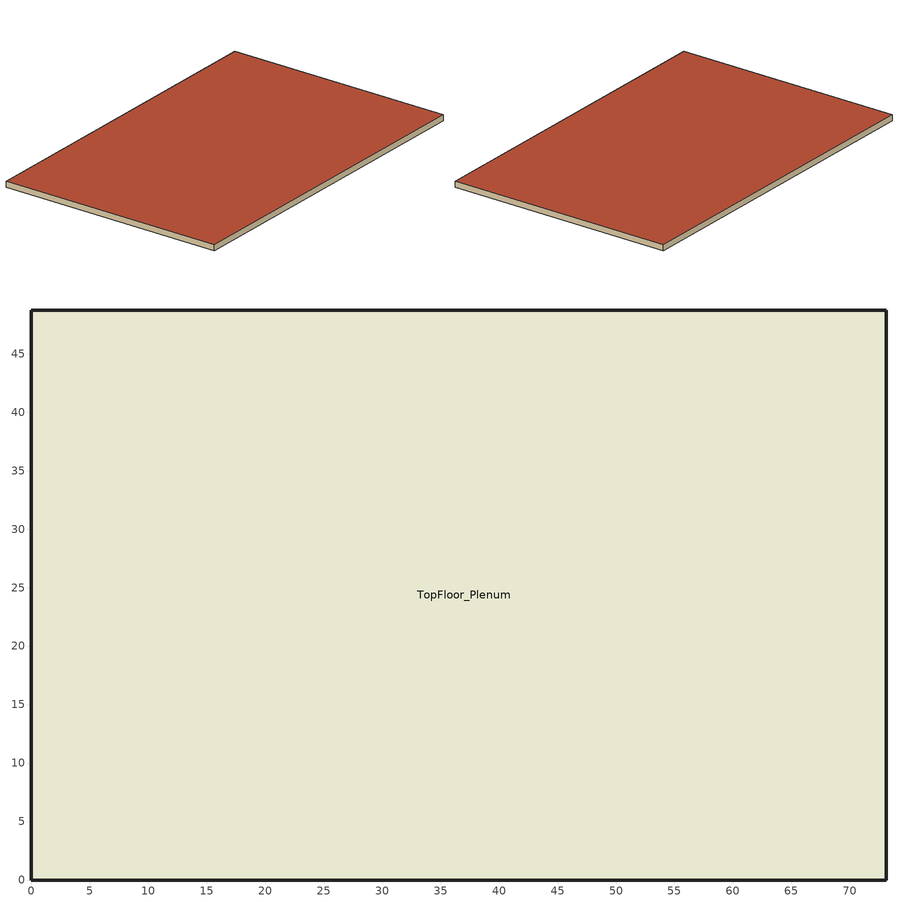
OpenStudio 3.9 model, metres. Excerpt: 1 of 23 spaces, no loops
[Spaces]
TopFloor_Plenum
 floor to Perimeter_top_ZN_3: 73.11,48.74 68.53,44.16 4.57,44.16 0,48.74 z46.34
 floor to Perimeter_top_ZN_2: 73.11,48.74 73.11,0 68.53,4.57 68.53,44.16 z46.34
 floor to Perimeter_top_ZN_1: 68.53,4.57 73.11,0 0,0 4.57,4.57 z46.34
 floor to Perimeter_top_ZN_4: 0,48.74 4.57,44.16 4.57,4.57 0,0 z46.34
 floor to DataCenter_top_ZN_6: 5.49,44.16 5.49,4.57 4.57,4.57 4.57,44.16 z46.34
 floor to Core_top: 68.53,44.16 68.53,4.57 5.49,4.57 5.49,44.16 z46.34
 wall outside: 0,0 73.11,0 73.11,48.74 0,48.74 0,0 z46.34:47.56
 roof outside: 73.11,0 73.11,48.74 0,48.74 0,0 z47.56
[Curve:Biquadratic] Minimum Value of x=15
Name | Coefficient1 Constant | Coefficient2 x | Coefficient3 x**2 | Coefficient4 y | Coefficient5 y**2 | Coefficient6 x*y | Maximum Value of x | Minimum Value of y | Maximum Value of y
Mitsubishi Hyper Heating VRF Outdoor Unit Low CCAPFT curve | 0.00653214 | 0.0701963 | -0.000779728 | 9.18264e-05 | -3.53531e-06 | -1.10985e-06 | 24 | -5 | 27.2
Mitsubishi Hyper Heating VRF Outdoor Unit High CCAPFT curve | 0.0241361 | 0.0680502 | -0.000323642 | 0.00805139 | 1.58197e-06 | -0.000740208 | 24 | -5 | 43
Mitsubishi Hyper Heating VRF Outdoor Unit Low CEIRFT curve | 1.63253 | -0.0731493 | 0.00133255 | 0.00293743 | 2.96627e-07 | -7.89287e-05 | 23.9 | -5 | 27.2
Mitsubishi Hyper Heating VRF Outdoor Unit High CEIRFT curve | 0.633503 | -0.0220778 | 0.000322604 | 0.0176667 | 0.000151197 | -0.000204718 | 23.9 | 22.7 | 43
Mitsubishi Hyper Heating VRF Outdoor Unit Low HCAPFT curve | 1.2945 | 0.00280103 | 5.16831e-05 | 0.0210171 | -1.72877e-06 | 0.000190881 | 27.2 | -25 | -8.3
Mitsubishi Hyper Heating VRF Outdoor Unit High HCAPFT curve | 1.1646 | 0.0226437 | -0.00143802 | 0.0116004 | 1.95695e-05 | -0.000445733 | 27.2 | -25 | 15.5
Mitsubishi Hyper Heating VRF Outdoor Unit Low HEIRFT curve | 0.0735331 | 0.172343 | -0.00472671 | 0.00797086 | 0.00128274 | -0.00049881 | 27.2 | -25 | -8.3
Mitsubishi Hyper Heating VRF Outdoor Unit High HEIRFT curve | 1.699 | -0.0406599 | 0.000787154 | -0.0501255 | 0.000535991 | 0.000724561 | 27.2 | -25 | 15.5
Mitsubishi Hyper Heating VRF Outdoor Unit CCAPFT curve | 0.041806 | 0.0640406 | -0.000556932 | 0.00840778 | -0.00010814 | -0.000333479 | 24 | -5 | 43
Mitsubishi Hyper Heating VRF Outdoor Unit CEIRFT curve | 1.51115 | -0.0599811 | 0.000969596 | -0.00845921 | 0.000389855 | 0.000125837 | 24 | -5 | 43
Mitsubishi Hyper Heating VRF Outdoor Unit HCAPFT curve | 1.04243 | 0.0320234 | -0.00158028 | 0.0255781 | -0.000168303 | -0.00103771 | 27.2 | -25 | 15
Mitsubishi Hyper Heating VRF Outdoor Unit HEIRFT curve | 1.2246 | 0.0053626 | -0.000269902 | -0.0415824 | 0.000500483 | 0.000352842 | 27.2 | -25 | 15
[Curve:Cubic]
Name | Coefficient1 Constant | Coefficient2 x | Coefficient3 x**2 | Coefficient4 x**3 | Minimum Value of x | Maximum Value of x
Mitsubishi Hyper Heating VRF Outdoor Unit CCAPFT Boundary curve | 94.997 | -9.7363 | 0.4601 | -0.0075 | 11 | 30
Mitsubishi Hyper Heating VRF Outdoor Unit CEIRFT Boundary curve | 94.997 | -9.7363 | 0.4601 | -0.0075 | 15 | 24
Mitsubishi Hyper Heating VRF Outdoor Unit Low CEIRFPLR curve | 0.2021 | 0.464 | 0.4081 | -0.0723 | 0.5 | 1
Mitsubishi Hyper Heating VRF Outdoor Unit High CEIRFPLR curve | 2.0857 | -3.1154 | 2.9151 | -0.8855 | 1 | 1.5
Mitsubishi Hyper Heating VRF Outdoor Unit on-off CPLFFPLR curve; Mitsubishi Hyper Heating VRF Outdoor Unit on-off HPLFFPLR curve | 0.85 | 0.15 | 0 | 0 | 0 | 1
Mitsubishi Hyper Heating VRF Outdoor Unit HCAPFT Boundary curve; Mitsubishi Hyper Heating VRF Outdoor Unit HEIRFT Boundary curve | -4.0154 | 0.3263 | -0.0406 | 0 | 15 | 27.2
Mitsubishi Hyper Heating VRF Outdoor Unit Low HEIRFPLR curve | -0.123 | 1.8753 | -1.4444 | 0.6918 | 0.5 | 1
Mitsubishi Hyper Heating VRF Outdoor Unit High HEIRFPLR curve | -8.0149 | 24.269 | -21.472 | 6.2179 | 1 | 1.3
Mitsubishi Hyper Heating VRF Outdoor Unit HCAPFPL curve | 1.007 | -0.0008 | 4e-06 | -1e-08 | 7.625 | 175.375
[Table:Lookup]
Mitsubishi Hyper Heating VRF Outdoor Unit CCAPFPL curve: None, 1, Dimensionless, 1, 1, 1, 1, 1, 1, 0.9075, 0.9025, 1, 0.955, 0.86, 0.855, 1, 0.905, 0.82, 0.81, 1, 0.83, 0.76, 0.74
sys_1|doas|shr>none|sc>ccashp|sh>ccashp|ssf>cv|zh>vrf|zc>vrf|srf>none| 4 ERV_SensHeatEff 1; sys_1|doas|shr>none|sc>ccashp|sh>ccashp|ssf>cv|zh>vrf|zc>vrf|srf>none| 4 ERV_LatHeatEff 1; sys_1|doas|shr>none|sc>ccashp|sh>ccashp|ssf>cv|zh>vrf|zc>vrf|srf>none| 4 ERV_SensCoolEff 1; sys_1|doas|shr>none|sc>ccashp|sh>ccashp|ssf>cv|zh>vrf|zc>vrf|srf>none| 4 ERV_LatCoolEff 1; sys_1|doas|shr>none|sc>ccashp|sh>ccashp|ssf>cv|zh>vrf|zc>vrf|srf>none| 2 ERV_SensHeatEff 1; sys_1|doas|shr>none|sc>ccashp|sh>ccashp|ssf>cv|zh>vrf|zc>vrf|srf>none| 2 ERV_LatHeatEff 1; sys_1|doas|shr>none|sc>ccashp|sh>ccashp|ssf>cv|zh>vrf|zc>vrf|srf>none| 2 ERV_SensCoolEff 1; sys_1|doas|shr>none|sc>ccashp|sh>ccashp|ssf>cv|zh>vrf|zc>vrf|srf>none| 2 ERV_LatCoolEff 1; sys_1|doas|shr>none|sc>ccashp|sh>ccashp|ssf>cv|zh>vrf|zc>vrf|srf>none| 1 ERV_SensHeatEff 1; sys_1|doas|shr>none|sc>ccashp|sh>ccashp|ssf>cv|zh>vrf|zc>vrf|srf>none| 1 ERV_LatHeatEff 1; sys_1|doas|shr>none|sc>ccashp|sh>ccashp|ssf>cv|zh>vrf|zc>vrf|srf>none| 1 ERV_SensCoolEff 1; sys_1|doas|shr>none|sc>ccashp|sh>ccashp|ssf>cv|zh>vrf|zc>vrf|srf>none| 1 ERV_LatCoolEff 1; sys_1|doas|shr>none|sc>ccashp|sh>ccashp|ssf>cv|zh>vrf|zc>vrf|srf>none| 3 ERV_SensHeatEff 1; sys_1|doas|shr>none|sc>ccashp|sh>ccashp|ssf>cv|zh>vrf|zc>vrf|srf>none| 3 ERV_LatHeatEff 1; sys_1|doas|shr>none|sc>ccashp|sh>ccashp|ssf>cv|zh>vrf|zc>vrf|srf>none| 3 ERV_SensCoolEff 1; sys_1|doas|shr>none|sc>ccashp|sh>ccashp|ssf>cv|zh>vrf|zc>vrf|srf>none| 3 ERV_LatCoolEff 1; sys_1|doas|shr>none|sc>ccashp|sh>ccashp|ssf>cv|zh>vrf|zc>vrf|srf>none| ERV_SensHeatEff 1; sys_1|doas|shr>none|sc>ccashp|sh>ccashp|ssf>cv|zh>vrf|zc>vrf|srf>none| ERV_LatHeatEff 1; sys_1|doas|shr>none|sc>ccashp|sh>ccashp|ssf>cv|zh>vrf|zc>vrf|srf>none| ERV_SensCoolEff 1; sys_1|doas|shr>none|sc>ccashp|sh>ccashp|ssf>cv|zh>vrf|zc>vrf|srf>none| ERV_LatCoolEff 1: DivisorOnly, 0.5, 0, 10, Dimensionless, 0.5, 0.5
[Curve:Quadratic]
Name | Coefficient1 Constant | Coefficient2 x | Coefficient3 x**2 | Minimum Value of x | Maximum Value of x
Mitsubishi Hyper Heating VRF Outdoor Unit CCR curve | 0.6216 | 0.4732 | -0.0952 | 1 | 1.3
Mitsubishi Hyper Heating VRF Outdoor Unit HCR curve | 0.9016 | 0.1214 | -0.0229 | 1 | 1.3
Mitsubishi Hyper Heating VRF Outdoor Unit CCAPFFF curve; Mitsubishi Hyper Heating VRF Outdoor Unit HCAPFFF curve | 0.8 | 0.2 | 0 | 0.5 | 1.5
Mitsubishi Hyper Heating VRF Outdoor Unit CEIRFFF curve; Mitsubishi Hyper Heating VRF Outdoor Unit HEIRFFF curve | 1 | 0 | 0 | 0 | 1
